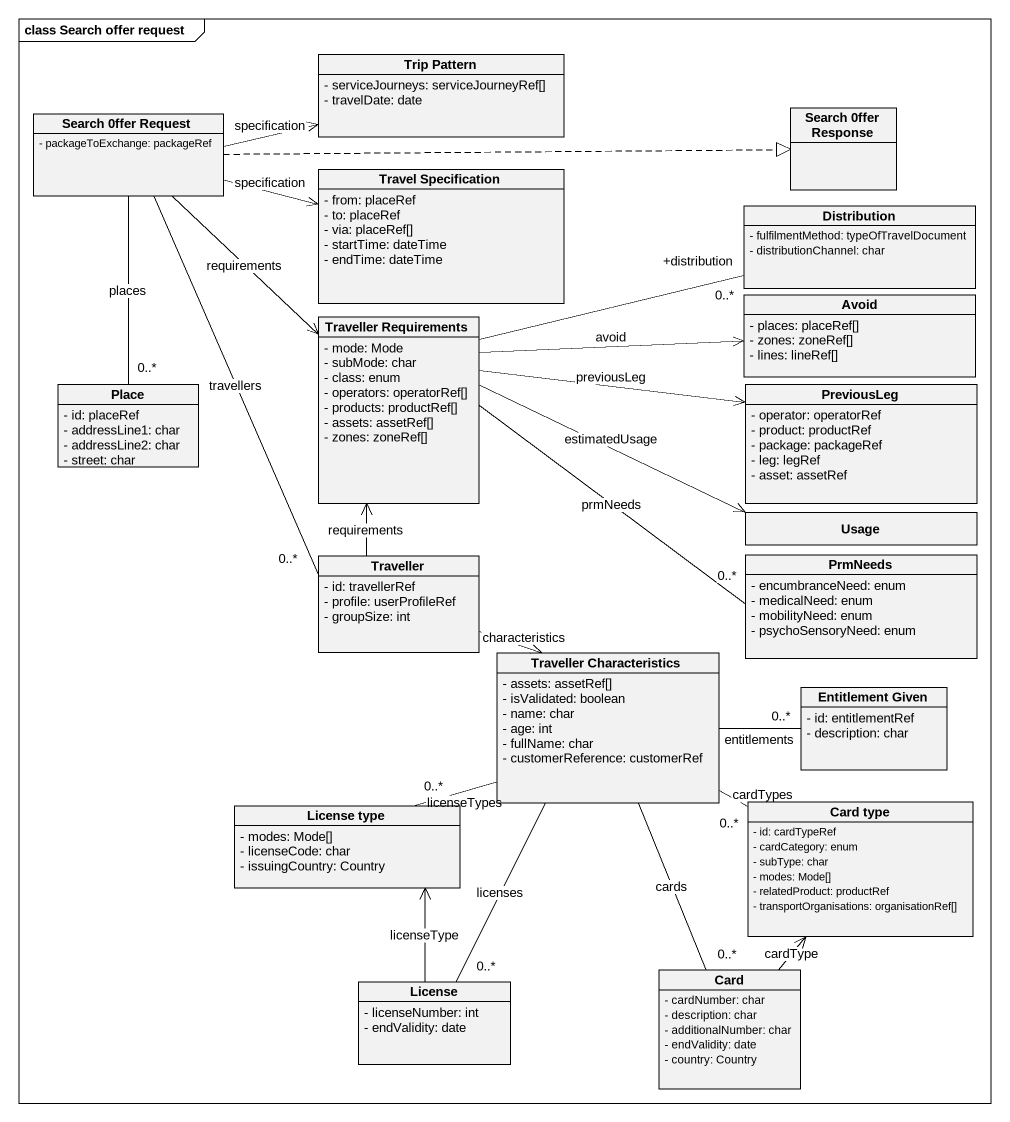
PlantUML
@startuml
mainframe class Search offer request
hide circle
hide empty members
skinparam classAttributeIconSize 0
class "Trip Pattern" as Trip_Pattern {
  - serviceJourneys: serviceJourneyRef[]
  - travelDate: date
}
class "Search 0ffer Request" as Search_0ffer_Request {
  - packageToExchange: packageRef
}
class "Search 0ffer Response" as Search_0ffer_Response
class "Travel Specification" as Travel_Specification {
  - from: placeRef
  - to: placeRef
  - via: placeRef[]
  - startTime: dateTime
  - endTime: dateTime
}
class Distribution {
  - fulfilmentMethod: typeOfTravelDocument
  - distributionChannel: char
}
class Avoid {
  - places: placeRef[]
  - zones: zoneRef[]
  - lines: lineRef[]
}
class "Traveller Requirements" as Traveller_Requirements {
  - mode: Mode
  - subMode: char
  - class: enum
  - operators: operatorRef[]
  - products: productRef[]
  - assets: assetRef[]
  - zones: zoneRef[]
}
class Place {
  - id: placeRef
  - addressLine1: char
  - addressLine2: char
  - street: char
}
class PreviousLeg {
  - operator: operatorRef
  - product: productRef
  - package: packageRef
  - leg: legRef
  - asset: assetRef
}
class Usage
class Traveller {
  - id: travellerRef
  - profile: userProfileRef
  - groupSize: int
}
class PrmNeeds {
  - encumbranceNeed: enum
  - medicalNeed: enum
  - mobilityNeed: enum
  - psychoSensoryNeed: enum
}
class "Traveller Characteristics" as Traveller_Characteristics {
  - assets: assetRef[]
  - isValidated: boolean
  - name: char
  - age: int
  - fullName: char
  - customerReference: customerRef
}
class "Entitlement Given" as Entitlement_Given {
  - id: entitlementRef
  - description: char
}
class "License type" as License_type {
  - modes: Mode[]
  - licenseCode: char
  - issuingCountry: Country
}
class "Card type" as Card_type {
  - id: cardTypeRef
  - cardCategory: enum
  - subType: char
  - modes: Mode[]
  - relatedProduct: productRef
  - transportOrganisations: organisationRef[]
}
class License {
  - licenseNumber: int
  - endValidity: date
}
class "Card" as Card_ {
  - cardNumber: char
  - description: char
  - additionalNumber: char
  - endValidity: date
  - country: Country
}
Search_0ffer_Request -right-> Trip_Pattern : specification
Search_0ffer_Request .right.|> Search_0ffer_Response
Search_0ffer_Request -right-> Travel_Specification : specification
Search_0ffer_Request --> Traveller_Requirements : requirements
Search_0ffer_Request -- "0..*" Place : places
Search_0ffer_Request -- "0..*" Traveller : travellers
Traveller_Requirements -right- "+distribution\n0..*" Distribution
Traveller_Requirements -right-> Avoid : avoid
Traveller_Requirements -right-> PreviousLeg : previousLeg
Traveller_Requirements -right-> Usage : estimatedUsage
Traveller_Requirements -right- "0..*" PrmNeeds : prmNeeds
Traveller -up-> Traveller_Requirements : requirements
Traveller -right-> Traveller_Characteristics : characteristics
Traveller_Characteristics -right- "0..*" Entitlement_Given : entitlements
Traveller_Characteristics -left- "0..*" License_type : licenseTypes
Traveller_Characteristics -right- "0..*" Card_type : cardTypes
Traveller_Characteristics -- "0..*" License : licenses
Traveller_Characteristics -- "0..*" Card_ : cards
License -up-> License_type : licenseType
Card_ -up-> Card_type : cardType
@enduml
